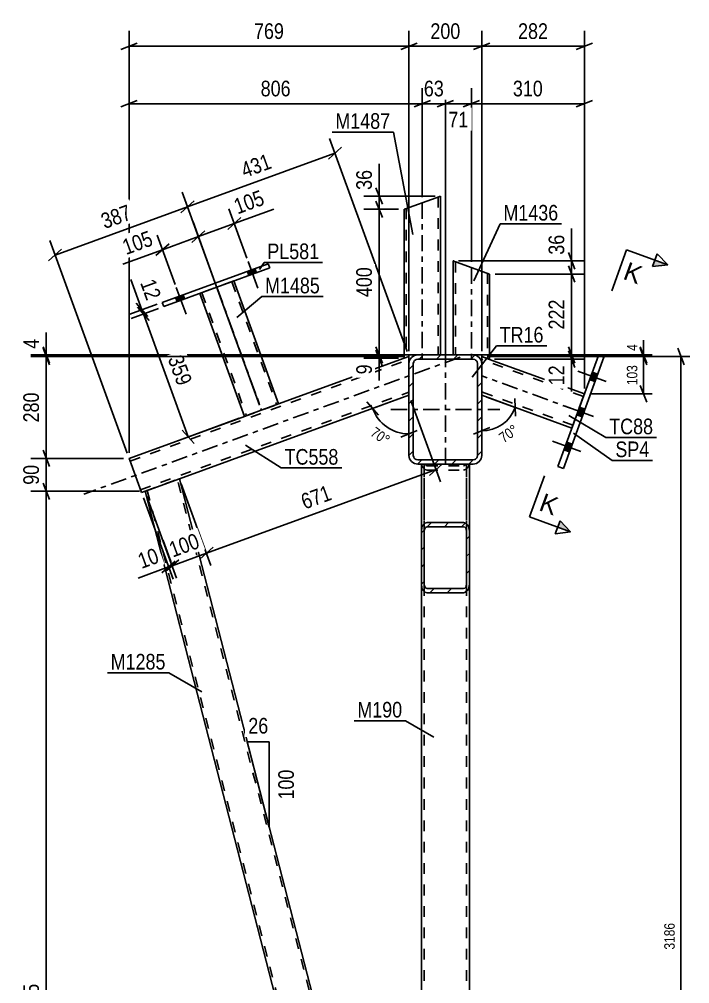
# Model space of a CAD drawing. Header units: millimetres. Extents: x -167 to 1022, y -666 to 175.
# Drawn here: x 167.5 to 290.3, y -489.5 to -312.9 of the extents above; entities that cross this region are included whole.
import ezdxf

# ---------------------------------------------------------------- set-up
doc = ezdxf.new("R2010")
doc.units = ezdxf.units.MM
doc.linetypes.add('DXK_LINE_DOT2', pattern=[3.9198, 1.9599, -1.9599])
doc.linetypes.add('DXK_LINE_DOT3', pattern=[5.9187, 2.979, -0.9799, 0.9799, -0.9799])
doc.styles.add('Arial', font='ARIAL.TTF', dxfattribs={"height": 0.2})
doc.styles.add('Arial Narrow', font='ARIALN.TTF', dxfattribs={"height": 0.2})

# ---------------------------------------------------------------- blocks, each defined once
blk = doc.blocks.new('Part-389677493-46137 - 46131')
at = {"color": 7, "linetype": 'DXK_LINE_DOT2'}
for p, q in [((249.94, -394.37), (241.14, -394.37)), ((241.14, -394.37), (241.14, -411.91)), ((241.2, -394.37), (241.22, -394.51)), ((241.67, -411.91), (241.67, -394.37)), ((241.83, -394.46), (241.79, -394.37)), ((241.8, -395.35), (242.21, -395.47)), ((242, -394.63), (241.83, -394.46)), ((242.21, -394.69), (242, -394.63)), ((242.21, -394.69), (248.87, -394.69)), ((242.21, -395.47), (248.87, -395.47)), ((249.08, -394.63), (248.87, -394.69)), ((248.87, -395.47), (249.25, -395.36)), ((249.25, -394.46), (249.08, -394.63)), ((249.29, -394.37), (249.25, -394.46)), ((249.25, -395.36), (249.28, -395.35)), ((249.41, -411.91), (249.41, -394.37)), ((249.86, -394.51), (249.88, -394.37)), ((249.94, -411.91), (249.94, -394.37))]:
    blk.add_line(p, q, dxfattribs=at)
for centre, start, end in [((242.6, -394.18), 193.2949, 235.5336), ((248.48, -394.18), 304.4664, 346.7051)]:
    blk.add_arc(centre, 1.42, start, end, dxfattribs=at)
blk = doc.blocks.new('Part-389677493-46140 - 46131')
at = {"linetype": 'Continuous'}
h = blk.add_hatch(dxfattribs=at)
h.set_pattern_fill('', scale=0.7, style=0, pattern_type=0)
h.set_pattern_definition([(45, (241.1408, -416.3784), (-1.57154, 1.57154), [])])
h.paths.add_polyline_path([(241.14, -406.65), (241.14, -416.38), (241.22, -416.97), (241.45, -417.48), (241.8, -417.82), (242.21, -417.94), (248.87, -417.94), (249.28, -417.82), (249.63, -417.48), (249.86, -416.97), (249.94, -416.38), (249.94, -406.65), (249.86, -406.05), (249.63, -405.55), (249.28, -405.21), (248.87, -405.09), (242.21, -405.09), (241.8, -405.21), (241.45, -405.55), (241.22, -406.05)])
h.paths.add_polyline_path([(241.83, -406.1), (242, -405.93), (242.21, -405.87), (248.87, -405.87), (249.08, -405.93), (249.25, -406.1), (249.37, -406.35), (249.41, -406.65), (249.41, -416.38), (249.37, -416.68), (249.25, -416.93), (249.08, -417.1), (248.87, -417.16), (242.21, -417.16), (242, -417.1), (241.83, -416.93), (241.71, -416.68), (241.67, -416.38), (241.67, -406.65), (241.71, -406.35)])
at = {"color": 2, "linetype": 'Continuous'}
for p, q in [((241.14, -406.65), (241.14, -394.37)), ((249.94, -406.65), (249.94, -394.37)), ((241.22, -406.05), (241.14, -406.65)), ((242.21, -405.09), (241.8, -405.21)), ((242, -405.93), (242.21, -405.87)), ((242.21, -405.09), (248.87, -405.09)), ((242.21, -405.87), (248.87, -405.87)), ((249.28, -405.21), (248.87, -405.09)), ((248.87, -405.87), (249.08, -405.93)), ((249.94, -406.65), (249.86, -406.05)), ((241.14, -416.38), (241.14, -406.65)), ((241.67, -406.65), (241.71, -406.35)), ((241.67, -416.38), (241.67, -406.65)), ((249.37, -406.35), (249.41, -406.65)), ((249.41, -416.38), (249.41, -406.65)), ((249.94, -416.38), (249.94, -406.65)), ((241.14, -416.38), (241.22, -416.97)), ((241.71, -416.68), (241.67, -416.38)), ((249.41, -416.38), (249.37, -416.68)), ((249.86, -416.97), (249.94, -416.38)), ((241.8, -417.82), (242.21, -417.94)), ((242.21, -417.16), (242, -417.1)), ((242.21, -417.16), (248.87, -417.16)), ((242.21, -417.94), (248.87, -417.94)), ((249.08, -417.1), (248.87, -417.16)), ((248.87, -417.94), (249.28, -417.82))]:
    blk.add_line(p, q, dxfattribs=at)
at = {"color": 7, "linetype": 'DXK_LINE_DOT2'}
for p, q in [((249.94, -394.37), (241.14, -394.37)), ((241.22, -394.51), (241.2, -394.37)), ((241.67, -416.38), (241.67, -394.37)), ((241.79, -394.37), (241.83, -394.46)), ((242.21, -395.47), (241.8, -395.35)), ((241.83, -394.46), (242, -394.63)), ((242, -394.63), (242.21, -394.69)), ((242.21, -394.69), (248.87, -394.69)), ((242.21, -395.47), (248.87, -395.47)), ((248.87, -394.69), (249.08, -394.63)), ((249.28, -395.35), (248.87, -395.47)), ((249.08, -394.63), (249.25, -394.46)), ((249.25, -394.46), (249.29, -394.37)), ((249.41, -416.38), (249.41, -394.37)), ((249.88, -394.37), (249.86, -394.51)), ((241.14, -416.38), (241.14, -406.65)), ((249.94, -416.38), (249.94, -406.65))]:
    blk.add_line(p, q, dxfattribs=at)
for centre, start, end in [((242.6, -394.18), 193.2949, 235.5336), ((248.48, -394.18), 304.4664, 346.7051)]:
    blk.add_arc(centre, 1.42, start, end, dxfattribs=at)
at = {"color": 2, "linetype": 'Continuous'}
for centre, radius, start, end in [((242.6, -406.38), 1.42, 124.4664, 166.7051), ((242.4, -406.51), 0.709, 124.4664, 166.7051), ((248.68, -406.51), 0.709, 13.2949, 55.5336), ((248.48, -406.38), 1.42, 13.2949, 55.5336), ((242.4, -416.51), 0.709, 193.2949, 235.5336), ((248.68, -416.51), 0.709, 304.4664, 346.7051), ((242.6, -416.65), 1.42, 193.2949, 235.5336), ((248.48, -416.65), 1.42, 304.4664, 346.7051)]:
    blk.add_arc(centre, radius, start, end, dxfattribs=at)
blk = doc.blocks.new('Part-389677493-46190 - 46131')
at = {"color": 2, "linetype": 'Continuous'}
for p, q in [((252.21, -374.66), (252.21, -375.79)), ((252.21, -375.79), (252.21, -375.97)), ((271, -381.5), (253.64, -375.18)), ((268.72, -387.76), (252.21, -381.75))]:
    blk.add_line(p, q, dxfattribs=at)
at = {"color": 7, "linetype": 'DXK_LINE_DOT2'}
for p, q in [((253.64, -375.18), (252.21, -374.66)), ((252.21, -374.99), (252.21, -374.66)), ((270.82, -382), (252.21, -375.22)), ((252.21, -375.97), (252.21, -381.75)), ((268.9, -387.26), (252.21, -381.18)), ((268.72, -387.76), (271, -381.5))]:
    blk.add_line(p, q, dxfattribs=at)
at = {"color": 7, "linetype": 'DXK_LINE_DOT3'}
blk.add_line((269.86, -384.63), (252.21, -378.2), dxfattribs=at)
blk = doc.blocks.new('Part-389677493-46150 - 46131')
at = {"color": 7, "linetype": 'DXK_LINE_DOT2'}
for p, q in [((249.94, -394.37), (241.14, -394.37)), ((241.14, -416.38), (241.14, -394.37)), ((241.67, -587.03), (241.67, -394.37)), ((249.41, -587.03), (249.41, -394.37)), ((249.94, -416.38), (249.94, -394.37)), ((241.14, -587.03), (241.14, -565.02)), ((249.94, -587.03), (249.94, -565.02)), ((249.94, -587.03), (241.14, -587.03))]:
    blk.add_line(p, q, dxfattribs=at)
at = {"color": 2, "linetype": 'Continuous'}
for p, q in [((241.14, -565.02), (241.14, -416.38)), ((249.94, -565.02), (249.94, -416.38))]:
    blk.add_line(p, q, dxfattribs=at)
blk = doc.blocks.new('Part-389677493-68790 - 46131')
at = {"color": 2, "linetype": 'Continuous'}
for p, q in [((246.97, -374.37), (246.97, -357.14)), ((246.97, -357.14), (247.03, -357.16)), ((247.03, -357.16), (247.2, -357.23)), ((247.2, -357.23), (247.77, -357.43)), ((247.77, -357.43), (253.64, -359.57)), ((253.64, -359.57), (253.64, -375.18)), ((250.61, -374.37), (252.21, -374.37)), ((252.21, -374.37), (252.21, -374.66)), ((252.21, -374.66), (253.57, -375.15)), ((253.64, -375.18), (253.57, -375.15))]:
    blk.add_line(p, q, dxfattribs=at)
at = {"color": 7, "linetype": 'DXK_LINE_DOT2'}
for p, q in [((247.2, -357.23), (247.62, -357.38)), ((247.37, -357.29), (247.37, -374.37)), ((247.37, -357.29), (247.4, -357.3)), ((247.46, -357.32), (247.77, -357.43)), ((253.24, -359.42), (253.24, -375.03)), ((250.61, -374.37), (246.97, -374.37))]:
    blk.add_line(p, q, dxfattribs=at)
at = {"color": 7, "linetype": 'DXK_LINE_DOT3'}
blk.add_line((250.3, -358.36), (250.3, -375.18), dxfattribs=at)
blk = doc.blocks.new('Part-389677493-46192 - 46131')
at = {"color": 2, "linetype": 'Continuous'}
for p, q in [((266.16, -394.81), (273.57, -374.45)), ((274.57, -374.81), (273.57, -374.45)), ((267.16, -395.17), (274.57, -374.81)), ((266.16, -394.81), (267.16, -395.17))]:
    blk.add_line(p, q, dxfattribs=at)
blk = doc.blocks.new('Part-389677493-68801 - 46131')
at = {"color": 2, "linetype": 'Continuous'}
for p, q in [((238.04, -347.68), (243.85, -345.57)), ((244.65, -345.28), (243.85, -345.57)), ((244.65, -374.37), (244.65, -345.28)), ((237.98, -347.7), (238.04, -347.68)), ((237.98, -347.7), (237.98, -374.98)), ((240.47, -374.37), (238.87, -374.37)), ((238.87, -374.37), (238.87, -374.66)), ((238.87, -374.66), (237.98, -374.98))]:
    blk.add_line(p, q, dxfattribs=at)
at = {"color": 7, "linetype": 'DXK_LINE_DOT2'}
for p, q in [((244.25, -345.42), (244.25, -374.37)), ((238.38, -347.56), (238.41, -347.55)), ((238.38, -347.56), (238.38, -374.83)), ((240.47, -374.37), (244.65, -374.37))]:
    blk.add_line(p, q, dxfattribs=at)
at = {"color": 7, "linetype": 'DXK_LINE_DOT3'}
blk.add_line((241.32, -346.49), (241.32, -374.98), dxfattribs=at)
blk = doc.blocks.new('Part-389677493-46244 - 46131')
at = {"linetype": 'Continuous'}
h = blk.add_hatch(dxfattribs=at)
h.set_pattern_fill('', scale=0.7, style=0, pattern_type=0)
h.set_pattern_definition([(45, (238.8742, -392.765), (-1.57154, 1.57154), [])])
h.paths.add_polyline_path([(238.87, -375.97), (238.87, -392.77), (239, -393.38), (239.34, -393.9), (239.86, -394.24), (240.47, -394.37), (250.61, -394.37), (251.22, -394.24), (251.74, -393.9), (252.09, -393.38), (252.21, -392.77), (252.21, -375.97), (252.09, -375.35), (251.74, -374.83), (251.22, -374.49), (250.61, -374.37), (240.47, -374.37), (239.86, -374.49), (239.34, -374.83), (239, -375.35)])
h.paths.add_polyline_path([(239.91, -375.4), (240.17, -375.23), (240.47, -375.17), (250.61, -375.17), (250.91, -375.23), (251.17, -375.4), (251.35, -375.66), (251.41, -375.97), (251.41, -392.77), (251.35, -393.07), (251.17, -393.33), (250.91, -393.5), (250.61, -393.57), (240.47, -393.57), (240.17, -393.5), (239.91, -393.33), (239.74, -393.07), (239.67, -392.77), (239.67, -375.97), (239.74, -375.66)])
at = {"color": 2, "linetype": 'Continuous'}
for p, q in [((240.47, -374.37), (239.86, -374.49)), ((240.47, -374.37), (250.61, -374.37)), ((251.22, -374.49), (250.61, -374.37)), ((239, -375.35), (238.87, -375.97)), ((238.87, -392.77), (238.87, -375.97)), ((239.67, -375.97), (239.74, -375.66)), ((239.67, -392.77), (239.67, -375.97)), ((240.17, -375.23), (240.47, -375.17)), ((240.47, -375.17), (250.61, -375.17)), ((250.61, -375.17), (250.91, -375.23)), ((251.35, -375.66), (251.41, -375.97)), ((251.41, -392.77), (251.41, -375.97)), ((252.21, -375.97), (252.09, -375.35)), ((252.21, -392.77), (252.21, -375.97)), ((238.87, -392.77), (239, -393.38)), ((239.74, -393.07), (239.67, -392.77)), ((240.47, -393.57), (240.17, -393.5)), ((240.47, -393.57), (250.61, -393.57)), ((250.91, -393.5), (250.61, -393.57)), ((251.41, -392.77), (251.35, -393.07)), ((252.09, -393.38), (252.21, -392.77)), ((239.86, -394.24), (240.47, -394.37)), ((240.47, -394.37), (250.61, -394.37)), ((250.61, -394.37), (251.22, -394.24))]:
    blk.add_line(p, q, dxfattribs=at)
at = {"color": 7, "linetype": 'DXK_LINE_DOT3'}
for p, q in [((245.54, -394.37), (245.54, -374.37)), ((235.54, -384.37), (255.54, -384.37))]:
    blk.add_line(p, q, dxfattribs=at)
at = {"color": 2, "linetype": 'Continuous'}
for centre, radius, start, end in [((240.47, -375.97), 1.6, 112.5, 157.5), ((240.47, -375.97), 0.8, 112.5, 157.5), ((250.61, -375.97), 0.8, 22.5, 67.5), ((250.61, -375.97), 1.6, 22.5, 67.5), ((240.47, -392.77), 1.6, 202.5, 247.5), ((240.47, -392.77), 0.8, 202.5, 247.5), ((250.61, -392.77), 0.8, 292.5, 337.5), ((250.61, -392.77), 1.6, 292.5, 337.5)]:
    blk.add_arc(centre, radius, start, end, dxfattribs=at)
blk = doc.blocks.new('Bolt-389677493-46299 - 46131')
at = {"linetype": 'Continuous'}
for points in [[(272.95, -379.26), (273.45, -377.88), (272.45, -377.52), (271.95, -378.9)], [(272.95, -379.26), (273.45, -377.88), (272.45, -377.52), (271.95, -378.9)], [(272.95, -379.26), (273.45, -377.88), (272.45, -377.52), (271.95, -378.9)], [(270.61, -385.68), (271.11, -384.3), (270.11, -383.94), (269.61, -385.32)], [(270.61, -385.68), (271.11, -384.3), (270.11, -383.94), (269.61, -385.32)], [(268.28, -392.1), (268.78, -390.73), (267.77, -390.36), (267.27, -391.74)], [(268.28, -392.1), (268.78, -390.73), (267.77, -390.36), (267.27, -391.74)], [(268.28, -392.1), (268.78, -390.73), (267.77, -390.36), (267.27, -391.74)]]:
    blk.add_hatch(color=1, dxfattribs=at).paths.add_polyline_path(points)
at = {"color": 1, "linetype": 'Continuous'}
for p, q in [((275.02, -379.23), (269.82, -377.34)), ((275.02, -379.23), (269.82, -377.34)), ((275.02, -379.23), (269.82, -377.34)), ((273.45, -377.88), (272.45, -377.52)), ((273.45, -377.88), (272.45, -377.52)), ((273.45, -377.88), (272.45, -377.52)), ((272.95, -379.26), (271.95, -378.9)), ((272.95, -379.26), (271.95, -378.9)), ((272.95, -379.26), (271.95, -378.9)), ((272.68, -385.65), (267.48, -383.76)), ((272.68, -385.65), (267.48, -383.76)), ((271.11, -384.3), (270.11, -383.94)), ((271.11, -384.3), (270.11, -383.94)), ((270.61, -385.68), (269.61, -385.32)), ((270.61, -385.68), (269.61, -385.32)), ((270.34, -392.08), (265.14, -390.18)), ((270.34, -392.08), (265.14, -390.18)), ((270.34, -392.08), (265.14, -390.18)), ((268.78, -390.73), (267.77, -390.36)), ((268.78, -390.73), (267.77, -390.36)), ((268.78, -390.73), (267.77, -390.36)), ((268.28, -392.1), (267.27, -391.74)), ((268.28, -392.1), (267.27, -391.74)), ((268.28, -392.1), (267.27, -391.74))]:
    blk.add_line(p, q, dxfattribs=at)
blk = doc.blocks.new('Bolt-389677493-68808 - 46131')
at = {"linetype": 'Continuous'}
for points in [[(210.66, -358.57), (209.28, -359.07), (209.56, -359.82), (210.94, -359.32)], [(197.51, -363.36), (196.13, -363.86), (196.4, -364.61), (197.78, -364.11)]]:
    blk.add_hatch(color=1, dxfattribs=at).paths.add_polyline_path(points)
at = {"color": 1, "linetype": 'Continuous'}
for p, q in [((209.4, -357.26), (211.18, -362.14)), ((210.66, -358.57), (210.94, -359.32)), ((209.28, -359.07), (209.56, -359.82)), ((196.25, -362.04), (198.03, -366.93)), ((196.13, -363.86), (196.4, -364.61)), ((197.51, -363.36), (197.78, -364.11))]:
    blk.add_line(p, q, dxfattribs=at)
blk = doc.blocks.new('Part-389677493-63112 - 46131')
at = {"color": 7, "linetype": 'DXK_LINE_DOT3'}
blk.add_line((248.27, -374.78), (179.34, -399.87), dxfattribs=at)
at = {"color": 7, "linetype": 'DXK_LINE_DOT2'}
for p, q in [((187.78, -393.82), (238.87, -375.22)), ((237.98, -374.98), (238.87, -374.66)), ((238.87, -374.99), (238.87, -374.66)), ((238.87, -375.97), (238.87, -381.75)), ((189.69, -399.08), (238.87, -381.18)), ((208.73, -385.63), (215, -383.35)), ((187.59, -393.32), (187.7, -393.61)), ((190.53, -399.35), (196.82, -397.06))]:
    blk.add_line(p, q, dxfattribs=at)
at = {"color": 2, "linetype": 'Continuous'}
for p, q in [((215, -383.35), (237.98, -374.98)), ((238.87, -374.99), (238.87, -374.66)), ((238.87, -375.97), (238.87, -374.99)), ((238.87, -381.75), (196.82, -397.06)), ((187.59, -393.32), (208.73, -385.63)), ((187.59, -393.32), (187.96, -394.32)), ((187.96, -394.32), (189.88, -399.58)), ((189.88, -399.58), (190.53, -399.35))]:
    blk.add_line(p, q, dxfattribs=at)
blk = doc.blocks.new('Part-389677493-63113 - 46131')
at = {"color": 2, "linetype": 'Continuous'}
for p, q in [((196.82, -397.06), (191.28, -399.07)), ((241.14, -568.85), (196.82, -397.06)), ((190.59, -399.33), (191.28, -399.07)), ((190.53, -399.35), (190.59, -399.33)), ((238.95, -587.03), (190.53, -399.35)), ((238.95, -587.03), (240.47, -587.03))]:
    blk.add_line(p, q, dxfattribs=at)
at = {"color": 7, "linetype": 'DXK_LINE_DOT2'}
for p, q in [((241.14, -570.45), (196.45, -397.19)), ((196.77, -397.08), (196.82, -397.06)), ((190.75, -399.27), (191.28, -399.07)), ((190.94, -399.2), (190.91, -399.21)), ((190.91, -399.21), (190.94, -399.2)), ((191, -399.18), (190.94, -399.2)), ((239.36, -587.03), (190.91, -399.21)), ((241.14, -587.03), (241.14, -568.85)), ((240.47, -587.03), (241.14, -587.03))]:
    blk.add_line(p, q, dxfattribs=at)
blk = doc.blocks.new('Part-389677493-68795 - 46131')
at = {"color": 7, "linetype": 'DXK_LINE_DOT2'}
for p, q in [((206.8, -360.82), (200.54, -363.1)), ((206.42, -360.96), (214.62, -383.48)), ((206.8, -360.83), (206.8, -360.82)), ((206.8, -360.82), (206.8, -360.83)), ((200.54, -363.1), (200.54, -363.11)), ((200.54, -363.11), (200.54, -363.1)), ((200.91, -362.97), (209.11, -385.49)), ((209.11, -385.49), (209.14, -385.48)), ((209.14, -385.48), (209.2, -385.46)), ((209.2, -385.46), (209.22, -385.45)), ((209.22, -385.45), (209.34, -385.41))]:
    blk.add_line(p, q, dxfattribs=at)
at = {"color": 7, "linetype": 'DXK_LINE_DOT3'}
blk.add_line((203.67, -361.96), (211.87, -384.49), dxfattribs=at)
at = {"color": 2, "linetype": 'Continuous'}
for p, q in [((206.8, -360.83), (215, -383.35)), ((200.54, -363.11), (208.73, -385.63)), ((215, -383.35), (209.48, -385.35)), ((208.73, -385.63), (209.48, -385.35))]:
    blk.add_line(p, q, dxfattribs=at)
blk = doc.blocks.new('Part-389677493-68796 - 46131')
at = {"color": 2, "linetype": 'Continuous'}
for p, q in [((193.69, -364.75), (213.11, -357.68)), ((193.96, -365.5), (213.38, -358.43)), ((213.11, -357.68), (213.38, -358.43)), ((193.69, -364.75), (193.96, -365.5))]:
    blk.add_line(p, q, dxfattribs=at)
blk = doc.blocks.new('Bolt-389677493-68809 - 46131')
at = {"linetype": 'Continuous'}
for points in [[(210.66, -358.57), (209.28, -359.07), (209.56, -359.82), (210.94, -359.32)], [(197.51, -363.36), (196.13, -363.86), (196.4, -364.61), (197.78, -364.11)]]:
    blk.add_hatch(color=1, dxfattribs=at).paths.add_polyline_path(points)
at = {"color": 1, "linetype": 'Continuous'}
for p, q in [((209.4, -357.26), (211.18, -362.14)), ((210.66, -358.57), (210.94, -359.32)), ((209.28, -359.07), (209.56, -359.82)), ((196.25, -362.04), (198.03, -366.93)), ((196.13, -363.86), (196.4, -364.61)), ((197.51, -363.36), (197.78, -364.11))]:
    blk.add_line(p, q, dxfattribs=at)
blk = doc.blocks.new('StraightDimension-389677493-68170 - 46131')
at = {"color": 7, "linetype": 'Continuous'}
for p, q in [((187.59, -392.32), (187.59, -315)), ((238.87, -373.66), (238.87, -315)), ((189.09, -317.25), (186.09, -318.45)), ((187.59, -317.85), (238.87, -317.85)), ((237.37, -318.45), (240.37, -317.25))]:
    blk.add_line(p, q, dxfattribs=at)
at = {"color": 0}
blk.add_wipeout([(216.58, -317.1), (216.58, -312.9), (209.89, -312.9), (209.89, -317.1)], dxfattribs=at)
at = {"color": 3, "style": 'Arial Narrow'}
blk.add_text('769', height=2.863, dxfattribs=at).set_placement((210.49, -316.5))
blk = doc.blocks.new('StraightDimension-389677493-74938 - 46131')
at = {"color": 7, "linetype": 'Continuous'}
for p, q in [((239.22, -382.69), (244.66, -397.63)), ((201.78, -410.68), (243.83, -395.38)), ((242.63, -396.46), (245.04, -394.3)), ((197.17, -398), (202.6, -412.94)), ((202.99, -409.61), (200.58, -411.76))]:
    blk.add_line(p, q, dxfattribs=at)
at = {"color": 0}
blk.add_wipeout([(225.69, -401.18), (224.26, -397.24), (217.98, -399.52), (219.41, -403.47)], dxfattribs=at)
at = {"color": 3, "style": 'Arial Narrow'}
blk.add_text('671', height=2.863, rotation=20.002, dxfattribs=at).set_placement((219.77, -402.7))
blk = doc.blocks.new('AngleDimension-389677493-68269 - 46131')
at = {"color": 7, "linetype": 'Continuous'}
for p, q in [((231.14, -382.97), (233.29, -385.38)), ((232.21, -384.17), (238.87, -381.75)), ((238.87, -388.84), (238.87, -381.75)), ((238.87, -382.75), (238.87, -388.84)), ((240.37, -388.24), (237.37, -389.44))]:
    blk.add_line(p, q, dxfattribs=at)
blk.add_arc((238.87, -381.75), 7.09, 199.9999, 270, dxfattribs=at)
at = {"color": 0}
blk.add_wipeout([(234.62, -391.58), (236.23, -389.28), (232.7, -386.81), (231.1, -389.11)], dxfattribs=at)
at = {"color": 3, "style": 'Arial Narrow'}
blk.add_text('70°', height=1.909, rotation=-35.002, dxfattribs=at).set_placement((231.65, -389.01))
blk = doc.blocks.new('StraightDimension-389677493-76540 - 46131')
at = {"color": 7, "linetype": 'Continuous'}
for p, q in [((239.47, -374.37), (169.59, -374.37)), ((171.84, -372.87), (173.04, -375.87)), ((173.04, -376.16), (171.84, -373.16)), ((172.44, -374.66), (172.44, -374.37)), ((237.87, -374.66), (169.59, -374.66))]:
    blk.add_line(p, q, dxfattribs=at)
at = {"color": 0}
blk.add_wipeout([(171.69, -370.81), (167.49, -370.81), (167.49, -373.84), (171.69, -373.84)], dxfattribs=at)
at = {"color": 7, "linetype": 'Continuous'}
blk.add_line((172.44, -374.37), (172.44, -370.29), dxfattribs=at)
blk.add_line((172.44, -374.37), (172.44, -370.29), dxfattribs=at)
at = {"color": 3, "style": 'Arial Narrow'}
blk.add_text('4', height=2.86, rotation=90.0002, dxfattribs=at).set_placement((171.09, -373.24))
blk = doc.blocks.new('StraightDimension-389677493-75473 - 46131')
at = {"color": 7, "linetype": 'Continuous'}
for p, q in [((243.65, -374.37), (230.58, -374.37)), ((232.83, -372.87), (234.03, -375.87)), ((234.03, -376.48), (232.83, -373.48)), ((233.43, -374.98), (233.43, -374.37)), ((236.98, -374.98), (230.58, -374.98))]:
    blk.add_line(p, q, dxfattribs=at)
at = {"color": 0}
blk.add_wipeout([(232.68, -375.5), (228.48, -375.5), (228.48, -378.53), (232.68, -378.53)], dxfattribs=at)
at = {"color": 7, "linetype": 'Continuous'}
blk.add_line((233.43, -374.98), (233.43, -379.06), dxfattribs=at)
blk.add_line((233.43, -374.98), (233.43, -379.06), dxfattribs=at)
at = {"color": 3, "style": 'Arial Narrow'}
blk.add_text('9', height=2.86, rotation=90.0002, dxfattribs=at).set_placement((232.08, -377.93))
blk = doc.blocks.new('StraightDimension-389677493-68169 - 46131')
at = {"color": 7, "linetype": 'Continuous'}
for p, q in [((238.87, -373.66), (238.87, -315)), ((252.21, -373.66), (252.21, -315)), ((240.37, -317.25), (237.37, -318.45)), ((238.87, -317.85), (252.21, -317.85)), ((250.71, -318.45), (253.71, -317.25))]:
    blk.add_line(p, q, dxfattribs=at)
at = {"color": 0}
blk.add_wipeout([(248.88, -317.1), (248.88, -312.9), (242.2, -312.9), (242.2, -317.1)], dxfattribs=at)
at = {"color": 3, "style": 'Arial Narrow'}
blk.add_text('200', height=2.863, dxfattribs=at).set_placement((242.8, -316.5))
blk = doc.blocks.new('AngleDimension-389677493-49446 - 46131')
at = {"color": 7, "linetype": 'Continuous'}
for p, q in [((258.34, -383.98), (252.21, -381.75)), ((252.21, -388.28), (252.21, -381.75)), ((253.15, -382.09), (258.34, -383.98)), ((258.29, -382.37), (258.39, -385.6)), ((250.71, -388.88), (253.71, -387.68))]:
    blk.add_line(p, q, dxfattribs=at)
blk.add_arc((252.21, -381.75), 6.53, 270, 340, dxfattribs=at)
at = {"color": 0}
blk.add_wipeout([(259.67, -388.65), (258.06, -386.36), (254.53, -388.83), (256.14, -391.12)], dxfattribs=at)
at = {"color": 3, "style": 'Arial Narrow'}
blk.add_text('70°', height=1.909, rotation=35.002, dxfattribs=at).set_placement((256.24, -390.56))
blk = doc.blocks.new('StraightDimension-389677493-50319 - 46131')
at = {"color": 7, "linetype": 'Continuous'}
for p, q in [((251.61, -374.37), (283.45, -374.37)), ((281.25, -372.87), (282.45, -375.87)), ((282.45, -376.16), (281.25, -373.16)), ((281.85, -374.66), (281.85, -374.37)), ((253.21, -374.66), (283.45, -374.66))]:
    blk.add_line(p, q, dxfattribs=at)
at = {"color": 0}
blk.add_wipeout([(281.1, -372), (278.3, -372), (278.3, -374.02), (281.1, -374.02)], dxfattribs=at)
at = {"color": 7, "linetype": 'Continuous'}
blk.add_line((281.85, -374.37), (281.85, -371.65), dxfattribs=at)
blk.add_line((281.85, -374.37), (281.85, -371.65), dxfattribs=at)
at = {"color": 3, "style": 'Arial Narrow'}
blk.add_text('4', height=1.91, rotation=90.0002, dxfattribs=at).set_placement((280.7, -373.62))
blk = doc.blocks.new('StraightDimension-389677493-50320 - 46131')
at = {"color": 7, "linetype": 'Continuous'}
for p, q in [((281.25, -373.16), (282.45, -376.16)), ((253.21, -374.66), (283.45, -374.66)), ((281.85, -381.5), (281.85, -374.66)), ((272, -381.5), (283.45, -381.5)), ((282.45, -383), (281.25, -380))]:
    blk.add_line(p, q, dxfattribs=at)
at = {"color": 0}
blk.add_wipeout([(281.1, -375.85), (278.3, -375.85), (278.3, -380.3), (281.1, -380.3)], dxfattribs=at)
at = {"color": 3, "style": 'Arial Narrow'}
blk.add_text('103', height=1.909, rotation=90.0002, dxfattribs=at).set_placement((280.7, -379.9))
blk = doc.blocks.new('StraightDimension-389677493-50517 - 46131')
at = {"color": 7, "linetype": 'Continuous'}
for p, q in [((289.3, -376.16), (288.1, -373.16)), ((253.21, -374.66), (290.3, -374.66)), ((288.7, -587.03), (288.7, -374.66)), ((288.1, -585.53), (289.3, -588.53)), ((251.61, -587.03), (290.3, -587.03))]:
    blk.add_line(p, q, dxfattribs=at)
at = {"color": 0}
blk.add_wipeout([(287.95, -478.01), (285.15, -478.01), (285.15, -483.68), (287.95, -483.68)], dxfattribs=at)
at = {"color": 3, "style": 'Arial Narrow'}
blk.add_text('3186', height=1.909, rotation=90.0002, dxfattribs=at).set_placement((287.55, -483.28))
blk = doc.blocks.new('StraightDimension-389677493-68168 - 46131')
at = {"color": 7, "linetype": 'Continuous'}
for p, q in [((252.21, -373.66), (252.21, -315)), ((271, -380.5), (271, -315)), ((253.71, -317.25), (250.71, -318.45)), ((252.21, -317.85), (271, -317.85)), ((269.5, -318.45), (272.5, -317.25))]:
    blk.add_line(p, q, dxfattribs=at)
at = {"color": 0}
blk.add_wipeout([(264.95, -317.1), (264.95, -312.9), (258.26, -312.9), (258.26, -317.1)], dxfattribs=at)
at = {"color": 3, "style": 'Arial Narrow'}
blk.add_text('282', height=2.863, dxfattribs=at).set_placement((258.86, -316.5))
blk = doc.blocks.new('AngleDimension-389677493-68281 - 46131')
at = {"color": 7, "linetype": 'Continuous'}
for p, q in [((209.49, -446.15), (209.25, -445.22)), ((213.29, -445.22), (209.25, -445.22)), ((213.29, -460.9), (209.25, -445.22)), ((213.29, -460.9), (213.29, -445.22))]:
    blk.add_line(p, q, dxfattribs=at)
at = {"color": 0}
for points in [[(213.7, -444.32), (213.7, -440.12), (208.84, -440.12), (208.84, -444.32)], [(218.39, -449.72), (214.19, -449.72), (214.19, -456.4), (218.39, -456.4)]]:
    blk.add_wipeout(points, dxfattribs=at)
at = {"color": 3, "style": 'Arial Narrow'}
blk.add_text('26', height=2.863, dxfattribs=at).set_placement((209.44, -443.72))
blk.add_text('100', height=2.863, rotation=90.0002, dxfattribs=at).set_placement((217.79, -455.8))
blk = doc.blocks.new('StraightDimension-389677493-74939 - 46131')
at = {"color": 7, "linetype": 'Continuous'}
for p, q in [((197.17, -398), (202.6, -412.94)), ((190.87, -400.29), (196.31, -415.23)), ((202.99, -409.61), (200.58, -411.76)), ((195.49, -412.97), (201.78, -410.68)), ((194.29, -414.05), (196.69, -411.9))]:
    blk.add_line(p, q, dxfattribs=at)
at = {"color": 0}
blk.add_wipeout([(201.52, -409.98), (200.08, -406.03), (193.8, -408.32), (195.24, -412.27)], dxfattribs=at)
at = {"color": 3, "style": 'Arial Narrow'}
blk.add_text('100', height=2.863, rotation=20.002, dxfattribs=at).set_placement((195.6, -411.5))
blk = doc.blocks.new('StraightDimension-389677493-74940 - 46131')
at = {"color": 7, "linetype": 'Continuous'}
for p, q in [((190.22, -400.52), (195.66, -415.47)), ((190.87, -400.29), (196.31, -415.23)), ((193.63, -414.29), (196.04, -412.14)), ((196.69, -411.9), (194.29, -414.05)), ((194.84, -413.21), (195.49, -412.97))]:
    blk.add_line(p, q, dxfattribs=at)
at = {"color": 0}
blk.add_wipeout([(194.09, -412.69), (192.65, -408.74), (188.09, -410.4), (189.52, -414.35)], dxfattribs=at)
at = {"color": 7, "linetype": 'Continuous'}
blk.add_line((194.84, -413.21), (189.29, -415.23), dxfattribs=at)
blk.add_line((194.84, -413.21), (189.29, -415.23), dxfattribs=at)
at = {"color": 3, "style": 'Arial Narrow'}
blk.add_text('10', height=2.863, rotation=20.002, dxfattribs=at).set_placement((189.88, -413.58))
blk = doc.blocks.new('StraightDimension-389677493-75008 - 46131')
at = {"color": 7, "linetype": 'Continuous'}
for p, q in [((250.3, -357.35), (250.3, -325.51)), ((271, -380.5), (271, -325.51)), ((251.8, -327.76), (248.8, -328.96)), ((250.3, -328.36), (271, -328.36)), ((269.5, -328.96), (272.5, -327.76))]:
    blk.add_line(p, q, dxfattribs=at)
at = {"color": 0}
blk.add_wipeout([(263.99, -327.61), (263.99, -323.41), (257.31, -323.41), (257.31, -327.61)], dxfattribs=at)
at = {"color": 3, "style": 'Arial Narrow'}
blk.add_text('310', height=2.863, dxfattribs=at).set_placement((257.91, -327.01))
blk = doc.blocks.new('StraightDimension-389677493-75009 - 46131')
at = {"color": 7, "linetype": 'Continuous'}
for p, q in [((245.54, -374.17), (245.54, -325.96)), ((250.3, -357.35), (250.3, -325.96)), ((244.04, -328.96), (247.04, -327.76)), ((245.54, -328.36), (250.3, -328.36)), ((251.8, -327.76), (248.8, -328.96))]:
    blk.add_line(p, q, dxfattribs=at)
at = {"color": 0}
blk.add_wipeout([(250.35, -333.31), (250.35, -329.11), (245.49, -329.11), (245.49, -333.31)], dxfattribs=at)
at = {"color": 3, "style": 'Arial Narrow'}
blk.add_text('71', height=2.863, dxfattribs=at).set_placement((246.09, -332.71))
blk = doc.blocks.new('StraightDimension-389677493-75010 - 46131')
at = {"color": 7, "linetype": 'Continuous'}
for p, q in [((241.32, -345.49), (241.32, -325.51)), ((245.54, -374.17), (245.54, -325.51)), ((239.82, -328.96), (242.82, -327.76)), ((241.32, -328.36), (245.54, -328.36)), ((247.04, -327.76), (244.04, -328.96))]:
    blk.add_line(p, q, dxfattribs=at)
at = {"color": 0}
blk.add_wipeout([(245.86, -327.61), (245.86, -323.41), (241, -323.41), (241, -327.61)], dxfattribs=at)
at = {"color": 3, "style": 'Arial Narrow'}
blk.add_text('63', height=2.863, dxfattribs=at).set_placement((241.6, -327.01))
blk = doc.blocks.new('StraightDimension-389677493-75011 - 46131')
at = {"color": 7, "linetype": 'Continuous'}
for p, q in [((187.59, -392.32), (187.59, -325.51)), ((241.32, -345.49), (241.32, -325.51)), ((189.09, -327.76), (186.09, -328.96)), ((187.59, -328.36), (241.32, -328.36)), ((239.82, -328.96), (242.82, -327.76))]:
    blk.add_line(p, q, dxfattribs=at)
at = {"color": 0}
blk.add_wipeout([(217.8, -327.61), (217.8, -323.41), (211.11, -323.41), (211.11, -327.61)], dxfattribs=at)
at = {"color": 3, "style": 'Arial Narrow'}
blk.add_text('806', height=2.863, dxfattribs=at).set_placement((211.71, -327.01))
blk = doc.blocks.new('StraightDimension-389677493-75192 - 46131')
at = {"color": 7, "linetype": 'Continuous'}
for p, q in [((238.53, -373.72), (224.34, -334.73)), ((224.11, -338.49), (226.52, -336.33)), ((198.31, -347.24), (225.32, -337.41)), ((199.51, -346.16), (197.1, -348.32)), ((211.52, -383.55), (197.33, -344.56))]:
    blk.add_line(p, q, dxfattribs=at)
at = {"color": 0}
blk.add_wipeout([(214.7, -340.48), (213.26, -336.53), (206.98, -338.82), (208.42, -342.76)], dxfattribs=at)
at = {"color": 3, "style": 'Arial Narrow'}
blk.add_text('431', height=2.863, rotation=20.002, dxfattribs=at).set_placement((208.77, -341.99))
blk = doc.blocks.new('StraightDimension-389677493-75193 - 46131')
at = {"color": 7, "linetype": 'Continuous'}
for p, q in [((197.1, -348.32), (199.51, -346.16)), ((211.52, -383.55), (197.33, -344.56)), ((174.04, -356.07), (198.31, -347.24)), ((175.24, -355), (172.83, -357.15)), ((187.25, -392.38), (173.06, -353.39))]:
    blk.add_line(p, q, dxfattribs=at)
at = {"color": 0}
blk.add_wipeout([(189.06, -349.81), (187.62, -345.86), (181.34, -348.15), (182.78, -352.09)], dxfattribs=at)
at = {"color": 3, "style": 'Arial Narrow'}
blk.add_text('387', height=2.863, rotation=20.002, dxfattribs=at).set_placement((183.13, -351.33))
blk = doc.blocks.new('StraightDimension-389677493-75223 - 46131')
at = {"color": 7, "linetype": 'Continuous'}
for p, q in [((193.02, -365.84), (187.98, -367.68)), ((191.31, -368.06), (189.16, -365.65)), ((190.23, -366.86), (198.43, -389.38)), ((207.79, -385.97), (196.18, -390.2)), ((197.35, -388.17), (199.51, -390.58))]:
    blk.add_line(p, q, dxfattribs=at)
at = {"color": 0}
blk.add_wipeout([(196.18, -381), (200.13, -379.56), (197.84, -373.28), (193.89, -374.72)], dxfattribs=at)
at = {"color": 3, "style": 'Arial Narrow'}
blk.add_text('359', height=2.863, rotation=-69.9983, dxfattribs=at).set_placement((194.66, -375.08))
blk = doc.blocks.new('StraightDimension-389677493-75224 - 46131')
at = {"color": 7, "linetype": 'Continuous'}
for p, q in [((192.75, -365.09), (187.71, -366.93)), ((188.88, -364.9), (191.04, -367.31)), ((193.02, -365.84), (187.98, -367.68)), ((191.31, -368.06), (189.16, -365.65)), ((189.96, -366.11), (190.23, -366.86))]:
    blk.add_line(p, q, dxfattribs=at)
at = {"color": 0}
blk.add_wipeout([(190.49, -365.36), (194.43, -363.92), (192.77, -359.36), (188.83, -360.79)], dxfattribs=at)
at = {"color": 7, "linetype": 'Continuous'}
blk.add_line((189.96, -366.11), (187.94, -360.56), dxfattribs=at)
blk.add_line((189.96, -366.11), (187.94, -360.56), dxfattribs=at)
at = {"color": 3, "style": 'Arial Narrow'}
blk.add_text('12', height=2.863, rotation=-69.9983, dxfattribs=at).set_placement((189.59, -361.15))
blk = doc.blocks.new('StraightDimension-389677493-75471 - 46131')
at = {"color": 7, "linetype": 'Continuous'}
for p, q in [((232.83, -343.78), (234.03, -346.78)), ((243.65, -345.28), (230.58, -345.28)), ((234.03, -349.2), (232.83, -346.2)), ((233.43, -347.7), (233.43, -345.28)), ((236.98, -347.7), (230.58, -347.7))]:
    blk.add_line(p, q, dxfattribs=at)
at = {"color": 0}
blk.add_wipeout([(232.68, -339.89), (228.48, -339.89), (228.48, -344.75), (232.68, -344.75)], dxfattribs=at)
at = {"color": 7, "linetype": 'Continuous'}
blk.add_line((233.43, -345.28), (233.43, -339.37), dxfattribs=at)
blk.add_line((233.43, -345.28), (233.43, -339.37), dxfattribs=at)
at = {"color": 3, "style": 'Arial Narrow'}
blk.add_text('36', height=2.863, rotation=90.0002, dxfattribs=at).set_placement((232.08, -344.15))
blk = doc.blocks.new('StraightDimension-389677493-75472 - 46131')
at = {"color": 7, "linetype": 'Continuous'}
for p, q in [((234.03, -349.2), (232.83, -346.2)), ((236.98, -347.7), (230.58, -347.7)), ((233.43, -374.37), (233.43, -347.7)), ((243.65, -374.37), (230.58, -374.37)), ((232.83, -372.87), (234.03, -375.87))]:
    blk.add_line(p, q, dxfattribs=at)
at = {"color": 0}
blk.add_wipeout([(232.68, -357.69), (228.48, -357.69), (228.48, -364.38), (232.68, -364.38)], dxfattribs=at)
at = {"color": 3, "style": 'Arial Narrow'}
blk.add_text('400', height=2.863, rotation=90.0002, dxfattribs=at).set_placement((232.08, -363.78))
blk = doc.blocks.new('StraightDimension-389677493-75519 - 46131')
at = {"color": 7, "linetype": 'Continuous'}
for p, q in [((268.07, -355.64), (269.27, -358.64)), ((247.97, -357.14), (271.07, -357.14)), ((269.27, -361.07), (268.07, -358.07)), ((268.67, -359.57), (268.67, -357.14)), ((254.64, -359.57), (271.07, -359.57))]:
    blk.add_line(p, q, dxfattribs=at)
at = {"color": 0}
blk.add_wipeout([(267.92, -351.76), (263.72, -351.76), (263.72, -356.62), (267.92, -356.62)], dxfattribs=at)
at = {"color": 7, "linetype": 'Continuous'}
blk.add_line((268.67, -357.14), (268.67, -351.24), dxfattribs=at)
blk.add_line((268.67, -357.14), (268.67, -351.24), dxfattribs=at)
at = {"color": 3, "style": 'Arial Narrow'}
blk.add_text('36', height=2.863, rotation=90.0002, dxfattribs=at).set_placement((267.32, -356.02))
blk = doc.blocks.new('StraightDimension-389677493-75520 - 46131')
at = {"color": 7, "linetype": 'Continuous'}
for p, q in [((269.27, -361.07), (268.07, -358.07)), ((254.64, -359.57), (271.07, -359.57)), ((268.67, -374.37), (268.67, -359.57)), ((251.3, -374.37), (271.07, -374.37)), ((268.07, -372.87), (269.27, -375.87))]:
    blk.add_line(p, q, dxfattribs=at)
at = {"color": 0}
blk.add_wipeout([(267.92, -363.62), (263.72, -363.62), (263.72, -370.31), (267.92, -370.31)], dxfattribs=at)
at = {"color": 3, "style": 'Arial Narrow'}
blk.add_text('222', height=2.863, rotation=90.0002, dxfattribs=at).set_placement((267.32, -369.71))
blk = doc.blocks.new('StraightDimension-389677493-75521 - 46131')
at = {"color": 7, "linetype": 'Continuous'}
for p, q in [((251.3, -374.37), (271.07, -374.37)), ((268.07, -372.87), (269.27, -375.87)), ((269.27, -376.65), (268.07, -373.65)), ((268.67, -375.15), (268.67, -374.37)), ((254.57, -375.15), (271.07, -375.15))]:
    blk.add_line(p, q, dxfattribs=at)
at = {"color": 0}
blk.add_wipeout([(267.92, -375.68), (263.72, -375.68), (263.72, -380.53), (267.92, -380.53)], dxfattribs=at)
at = {"color": 7, "linetype": 'Continuous'}
blk.add_line((268.67, -375.15), (268.67, -381.06), dxfattribs=at)
blk.add_line((268.67, -375.15), (268.67, -381.06), dxfattribs=at)
at = {"color": 3, "style": 'Arial Narrow'}
blk.add_text('12', height=2.863, rotation=90.0002, dxfattribs=at).set_placement((267.32, -379.93))
blk = doc.blocks.new('StraightDimension-389677493-76068 - 46131')
at = {"color": 7, "linetype": 'Continuous'}
for p, q in [((209.19, -356.67), (205.9, -347.63)), ((208.08, -349.23), (205.67, -351.38)), ((203.33, -361.02), (199.32, -350.02)), ((200.3, -352.7), (206.87, -350.31)), ((199.09, -353.78), (201.5, -351.62))]:
    blk.add_line(p, q, dxfattribs=at)
at = {"color": 0}
blk.add_wipeout([(213.39, -347.14), (211.96, -343.19), (205.67, -345.48), (207.11, -349.42)], dxfattribs=at)
at = {"color": 7, "linetype": 'Continuous'}
blk.add_line((206.87, -350.31), (214.14, -347.66), dxfattribs=at)
blk.add_line((206.87, -350.31), (214.14, -347.66), dxfattribs=at)
at = {"color": 3, "style": 'Arial Narrow'}
blk.add_text('105', height=2.863, rotation=20.002, dxfattribs=at).set_placement((207.47, -348.65))
blk = doc.blocks.new('StraightDimension-389677493-76069 - 46131')
at = {"color": 7, "linetype": 'Continuous'}
for p, q in [((203.33, -361.02), (199.32, -350.02)), ((196.04, -361.46), (192.74, -352.42)), ((193.72, -355.1), (200.3, -352.7)), ((201.5, -351.62), (199.09, -353.78)), ((192.51, -356.17), (194.92, -354.02))]:
    blk.add_line(p, q, dxfattribs=at)
at = {"color": 0}
blk.add_wipeout([(192.97, -354.57), (191.53, -350.62), (185.25, -352.91), (186.69, -356.86)], dxfattribs=at)
at = {"color": 7, "linetype": 'Continuous'}
blk.add_line((193.72, -355.1), (186.45, -357.74), dxfattribs=at)
blk.add_line((193.72, -355.1), (186.45, -357.74), dxfattribs=at)
at = {"color": 3, "style": 'Arial Narrow'}
blk.add_text('105', height=2.863, rotation=20.002, dxfattribs=at).set_placement((187.05, -356.09))
blk = doc.blocks.new('StraightDimension-389677493-76541 - 46131')
at = {"color": 7, "linetype": 'Continuous'}
for p, q in [((173.04, -376.16), (171.84, -373.16)), ((237.87, -374.66), (169.59, -374.66)), ((172.44, -393.32), (172.44, -374.66)), ((171.84, -391.82), (173.04, -394.82)), ((186.59, -393.32), (169.59, -393.32))]:
    blk.add_line(p, q, dxfattribs=at)
at = {"color": 0}
blk.add_wipeout([(171.69, -380.65), (167.49, -380.65), (167.49, -387.33), (171.69, -387.33)], dxfattribs=at)
at = {"color": 3, "style": 'Arial Narrow'}
blk.add_text('280', height=2.863, rotation=90.0002, dxfattribs=at).set_placement((171.09, -386.73))
blk = doc.blocks.new('StraightDimension-389677493-76542 - 46131')
at = {"color": 7, "linetype": 'Continuous'}
for p, q in [((171.84, -391.82), (173.04, -394.82)), ((186.59, -393.32), (169.59, -393.32)), ((172.44, -399.35), (172.44, -393.32)), ((173.04, -400.85), (171.84, -397.85)), ((189.53, -399.35), (169.59, -399.35))]:
    blk.add_line(p, q, dxfattribs=at)
at = {"color": 0}
blk.add_wipeout([(171.69, -393.9), (167.49, -393.9), (167.49, -398.76), (171.69, -398.76)], dxfattribs=at)
at = {"color": 3, "style": 'Arial Narrow'}
blk.add_text('90', height=2.863, rotation=90.0002, dxfattribs=at).set_placement((171.09, -398.16))
blk = doc.blocks.new('StraightDimension-389677493-76543 - 46131')
at = {"color": 7, "linetype": 'Continuous'}
for p, q in [((173.04, -400.85), (171.84, -397.85)), ((189.53, -399.35), (169.59, -399.35)), ((172.44, -587.03), (172.44, -399.35)), ((171.84, -585.53), (173.04, -588.53)), ((237.95, -587.03), (169.59, -587.03))]:
    blk.add_line(p, q, dxfattribs=at)
at = {"color": 0}
blk.add_wipeout([(171.69, -488.93), (167.49, -488.93), (167.49, -497.45), (171.69, -497.45)], dxfattribs=at)
at = {"color": 3, "style": 'Arial Narrow'}
blk.add_text('2815', height=2.863, rotation=90.0002, dxfattribs=at).set_placement((171.09, -496.85))
blk = doc.blocks.new('Mark-389677493-75247 - 46131')
at = {"color": 0}
blk.add_wipeout([(222.44, -356.83), (222.44, -353.83), (212.93, -353.83), (212.93, -356.83)], dxfattribs=at)
blk.add_wipeout([(222.44, -356.83), (222.44, -353.83), (212.93, -353.83), (212.93, -356.83)], dxfattribs=at)
at = {"color": 30, "linetype": 'Continuous'}
for p, q in [((211.52, -358.73), (212.33, -357.43)), ((212.33, -357.43), (223.04, -357.43))]:
    blk.add_line(p, q, dxfattribs=at)
at = {"color": 3, "style": 'Arial Narrow'}
blk.add_text('PL581', height=2.863, dxfattribs=at).set_placement((212.93, -356.83))
blk = doc.blocks.new('Mark-389677493-50411 - 46131')
at = {"color": 0}
blk.add_wipeout([(283.59, -388.9), (283.59, -385.9), (275.56, -385.9), (275.56, -388.9)], dxfattribs=at)
blk.add_wipeout([(283.59, -388.9), (283.59, -385.9), (275.56, -385.9), (275.56, -388.9)], dxfattribs=at)
at = {"color": 30, "linetype": 'Continuous'}
for p, q in [((268.18, -385.48), (274.96, -389.5)), ((274.96, -389.5), (284.19, -389.5))]:
    blk.add_line(p, q, dxfattribs=at)
at = {"color": 3, "style": 'Arial Narrow'}
blk.add_text('TC88', height=2.863, dxfattribs=at).set_placement((275.56, -388.9))
blk = doc.blocks.new('Mark-389677493-75576 - 46131')
at = {"color": 0}
blk.add_wipeout([(235.44, -332.96), (235.44, -329.96), (225.39, -329.96), (225.39, -332.96)], dxfattribs=at)
blk.add_wipeout([(235.44, -332.96), (235.44, -329.96), (225.39, -329.96), (225.39, -332.96)], dxfattribs=at)
at = {"color": 30, "linetype": 'Continuous'}
for p in [(224.79, -333.56), (239.58, -352.34)]:
    blk.add_line(p, (236.04, -333.56), dxfattribs=at)
at = {"color": 3, "style": 'Arial Narrow'}
blk.add_text('M1487', height=2.863, dxfattribs=at).set_placement((225.39, -332.96))
blk = doc.blocks.new('Mark-389677493-75581 - 46131')
at = {"color": 0}
blk.add_wipeout([(266.23, -349.76), (266.23, -346.76), (256.18, -346.76), (256.18, -349.76)], dxfattribs=at)
blk.add_wipeout([(266.23, -349.76), (266.23, -346.76), (256.18, -346.76), (256.18, -349.76)], dxfattribs=at)
at = {"color": 30, "linetype": 'Continuous'}
for p, q in [((250.75, -360.8), (255.58, -350.36)), ((255.58, -350.36), (266.83, -350.36))]:
    blk.add_line(p, q, dxfattribs=at)
at = {"color": 3, "style": 'Arial Narrow'}
blk.add_text('M1436', height=2.863, dxfattribs=at).set_placement((256.18, -349.76))
blk = doc.blocks.new('Mark-389677493-50408 - 46131')
at = {"color": 0}
blk.add_wipeout([(237.64, -440.78), (237.64, -437.78), (229.42, -437.78), (229.42, -440.78)], dxfattribs=at)
blk.add_wipeout([(237.64, -440.78), (237.64, -437.78), (229.42, -437.78), (229.42, -440.78)], dxfattribs=at)
at = {"color": 30, "linetype": 'Continuous'}
for p in [(228.82, -441.38), (243.44, -444.38)]:
    blk.add_line(p, (238.24, -441.38), dxfattribs=at)
at = {"color": 3, "style": 'Arial Narrow'}
blk.add_text('M190', height=2.863, dxfattribs=at).set_placement((229.42, -440.78))
blk = doc.blocks.new('Mark-389677493-50417 - 46131')
at = {"color": 0}
blk.add_wipeout([(282.9, -393.09), (282.9, -390.09), (276.69, -390.09), (276.69, -393.09)], dxfattribs=at)
blk.add_wipeout([(282.9, -393.09), (282.9, -390.09), (276.69, -390.09), (276.69, -393.09)], dxfattribs=at)
at = {"color": 30, "linetype": 'Continuous'}
for p, q in [((269.03, -388.72), (276.09, -393.69)), ((276.09, -393.69), (283.5, -393.69))]:
    blk.add_line(p, q, dxfattribs=at)
at = {"color": 3, "style": 'Arial Narrow'}
blk.add_text('SP4', height=2.863, dxfattribs=at).set_placement((276.69, -393.09))
blk = doc.blocks.new('SectionMark-389677493-51947 - 46131')
at = {"linetype": 'Continuous'}
for points in [[(283.49, -358.18), (283.92, -357.01), (286.27, -357.86)], [(266.11, -405.93), (266.54, -404.76), (268.46, -406.79)]]:
    blk.add_hatch(color=6, dxfattribs=at).paths.add_polyline_path(points)
at = {"color": 6, "linetype": 'Continuous'}
for p, q in [((283.49, -358.18), (284.35, -355.83)), ((284.35, -355.83), (286.27, -357.86)), ((286.27, -357.86), (283.49, -358.18)), ((266.54, -404.76), (265.68, -407.11)), ((268.46, -406.79), (266.54, -404.76)), ((268.46, -406.79), (265.68, -407.11))]:
    blk.add_line(p, q, dxfattribs=at)
at = {"color": 0, "linetype": 'Continuous'}
for points in [[(280.82, -361.47), (282.01, -358.18), (279.09, -357.11), (277.89, -360.4)], [(265.41, -403.81), (266.6, -400.52), (263.68, -399.46), (262.48, -402.75)]]:
    blk.add_wipeout(points, dxfattribs=at)
at = {"color": 6, "linetype": 'Continuous'}
for p, q in [((278.75, -355.13), (276.01, -362.64)), ((278.75, -355.13), (286.27, -357.86)), ((260.94, -404.05), (263.68, -396.53)), ((260.94, -404.05), (268.46, -406.79))]:
    blk.add_line(p, q, dxfattribs=at)
at = {"color": 3, "linetype": 'Continuous', "style": 'Arial'}
for p in [(277.89, -360.4), (262.48, -402.75)]:
    blk.add_text('K', height=3.34, rotation=-20.002, dxfattribs=at).set_placement(p)
blk = doc.blocks.new('Mark-389677493-68270 - 46131')
at = {"color": 0}
blk.add_wipeout([(194.28, -431.99), (194.28, -428.99), (184.23, -428.99), (184.23, -431.99)], dxfattribs=at)
blk.add_wipeout([(194.28, -431.99), (194.28, -428.99), (184.23, -428.99), (184.23, -431.99)], dxfattribs=at)
at = {"color": 30, "linetype": 'Continuous'}
for p in [(183.63, -432.59), (200.94, -436.09)]:
    blk.add_line(p, (194.88, -432.59), dxfattribs=at)
at = {"color": 3, "style": 'Arial Narrow'}
blk.add_text('M1285', height=2.863, dxfattribs=at).set_placement((184.23, -431.99))
blk = doc.blocks.new('Mark-389677493-68274 - 46131')
at = {"color": 0}
blk.add_wipeout([(225.95, -394.47), (225.95, -391.47), (216.09, -391.47), (216.09, -394.47)], dxfattribs=at)
blk.add_wipeout([(225.95, -394.47), (225.95, -391.47), (216.09, -391.47), (216.09, -394.47)], dxfattribs=at)
at = {"color": 30, "linetype": 'Continuous'}
for p, q in [((208.92, -390.9), (215.49, -395.07)), ((215.49, -395.07), (226.55, -395.07))]:
    blk.add_line(p, q, dxfattribs=at)
at = {"color": 3, "style": 'Arial Narrow'}
blk.add_text('TC558', height=2.863, dxfattribs=at).set_placement((216.09, -394.47))
blk = doc.blocks.new('Mark-389677493-75244 - 46131')
at = {"color": 0}
blk.add_wipeout([(222.56, -363.09), (222.56, -360.09), (212.51, -360.09), (212.51, -363.09)], dxfattribs=at)
blk.add_wipeout([(222.56, -363.09), (222.56, -360.09), (212.51, -360.09), (212.51, -363.09)], dxfattribs=at)
at = {"color": 30, "linetype": 'Continuous'}
for p, q in [((207.36, -367.5), (211.91, -363.69)), ((211.91, -363.69), (223.16, -363.69))]:
    blk.add_line(p, q, dxfattribs=at)
at = {"color": 3, "style": 'Arial Narrow'}
blk.add_text('M1485', height=2.863, dxfattribs=at).set_placement((212.51, -363.09))
blk = doc.blocks.new('Mark-389677493-75293 - 46131')
at = {"color": 0}
blk.add_wipeout([(263.53, -372.11), (263.53, -369.11), (255.49, -369.11), (255.49, -372.11)], dxfattribs=at)
blk.add_wipeout([(263.53, -372.11), (263.53, -369.11), (255.49, -369.11), (255.49, -372.11)], dxfattribs=at)
at = {"color": 30, "linetype": 'Continuous'}
for p, q in [((250.44, -378.47), (254.89, -372.71)), ((254.89, -372.71), (264.13, -372.71))]:
    blk.add_line(p, q, dxfattribs=at)
at = {"color": 3, "style": 'Arial Narrow'}
blk.add_text('TR16', height=2.863, dxfattribs=at).set_placement((255.49, -372.11))

msp = doc.modelspace()

# ---------------------------------------------------------------- block references
for name in ['Part-389677493-68801 - 46131', 'Part-389677493-68796 - 46131', 'Bolt-389677493-68808 - 46131', 'Bolt-389677493-68809 - 46131', 'Part-389677493-68790 - 46131', 'Part-389677493-68795 - 46131', 'Part-389677493-46244 - 46131', 'Part-389677493-46192 - 46131', 'Part-389677493-63112 - 46131', 'Part-389677493-46190 - 46131', 'Bolt-389677493-46299 - 46131', 'Part-389677493-46137 - 46131', 'Part-389677493-46140 - 46131', 'Part-389677493-46150 - 46131', 'Part-389677493-63113 - 46131']:
    msp.add_blockref(name, (0, 0))

# ---------------------------------------------------------------- next in the draw order: block references
for name in ['StraightDimension-389677493-68170 - 46131', 'AngleDimension-389677493-49446 - 46131', 'AngleDimension-389677493-68281 - 46131']:
    msp.add_blockref(name, (0, 0))

# ---------------------------------------------------------------- next in the draw order: block references
for name in ['StraightDimension-389677493-76540 - 46131', 'StraightDimension-389677493-74938 - 46131']:
    msp.add_blockref(name, (0, 0))

# ---------------------------------------------------------------- next in the draw order: block references
for name in ['StraightDimension-389677493-75473 - 46131', 'AngleDimension-389677493-68269 - 46131', 'StraightDimension-389677493-74939 - 46131']:
    msp.add_blockref(name, (0, 0))

# ---------------------------------------------------------------- next in the draw order: block references
for name in ['StraightDimension-389677493-68169 - 46131', 'StraightDimension-389677493-74940 - 46131']:
    msp.add_blockref(name, (0, 0))

# ---------------------------------------------------------------- next in the draw order: block references
msp.add_blockref('StraightDimension-389677493-50319 - 46131', (0, 0))

# ---------------------------------------------------------------- next in the draw order: block references
msp.add_blockref('StraightDimension-389677493-50320 - 46131', (0, 0))

# ---------------------------------------------------------------- next in the draw order: block references
msp.add_blockref('StraightDimension-389677493-50517 - 46131', (0, 0))

# ---------------------------------------------------------------- next in the draw order: block references
for name in ['StraightDimension-389677493-68168 - 46131', 'Mark-389677493-50411 - 46131']:
    msp.add_blockref(name, (0, 0))

# ---------------------------------------------------------------- next in the draw order: block references
for name in ['StraightDimension-389677493-75008 - 46131', 'Mark-389677493-50417 - 46131']:
    msp.add_blockref(name, (0, 0))

# ---------------------------------------------------------------- next in the draw order: block references
msp.add_blockref('StraightDimension-389677493-75009 - 46131', (0, 0))

# ---------------------------------------------------------------- next in the draw order: block references
for name in ['StraightDimension-389677493-75010 - 46131', 'StraightDimension-389677493-75519 - 46131']:
    msp.add_blockref(name, (0, 0))

# ---------------------------------------------------------------- next in the draw order: block references
for name in ['StraightDimension-389677493-75011 - 46131', 'StraightDimension-389677493-75520 - 46131']:
    msp.add_blockref(name, (0, 0))

# ---------------------------------------------------------------- next in the draw order: block references
for name in ['StraightDimension-389677493-75192 - 46131', 'Mark-389677493-75581 - 46131', 'StraightDimension-389677493-75521 - 46131']:
    msp.add_blockref(name, (0, 0))

# ---------------------------------------------------------------- next in the draw order: block references
for name in ['StraightDimension-389677493-75471 - 46131', 'StraightDimension-389677493-75193 - 46131', 'SectionMark-389677493-51947 - 46131']:
    msp.add_blockref(name, (0, 0))

# ---------------------------------------------------------------- next in the draw order: block references
for name in ['StraightDimension-389677493-76068 - 46131', 'StraightDimension-389677493-75472 - 46131', 'StraightDimension-389677493-75223 - 46131', 'Mark-389677493-75293 - 46131']:
    msp.add_blockref(name, (0, 0))

# ---------------------------------------------------------------- next in the draw order: block references
for name in ['Mark-389677493-75576 - 46131', 'Mark-389677493-75247 - 46131', 'StraightDimension-389677493-75224 - 46131', 'Mark-389677493-75244 - 46131', 'StraightDimension-389677493-76541 - 46131']:
    msp.add_blockref(name, (0, 0))

# ---------------------------------------------------------------- next in the draw order: block references
for name in ['StraightDimension-389677493-76069 - 46131', 'StraightDimension-389677493-76542 - 46131', 'Mark-389677493-68274 - 46131']:
    msp.add_blockref(name, (0, 0))

# ---------------------------------------------------------------- next in the draw order: block references
msp.add_blockref('StraightDimension-389677493-76543 - 46131', (0, 0))

# ---------------------------------------------------------------- next in the draw order: block references
for name in ['Mark-389677493-68270 - 46131', 'Mark-389677493-50408 - 46131']:
    msp.add_blockref(name, (0, 0))

doc.saveas('drawing.dxf')
